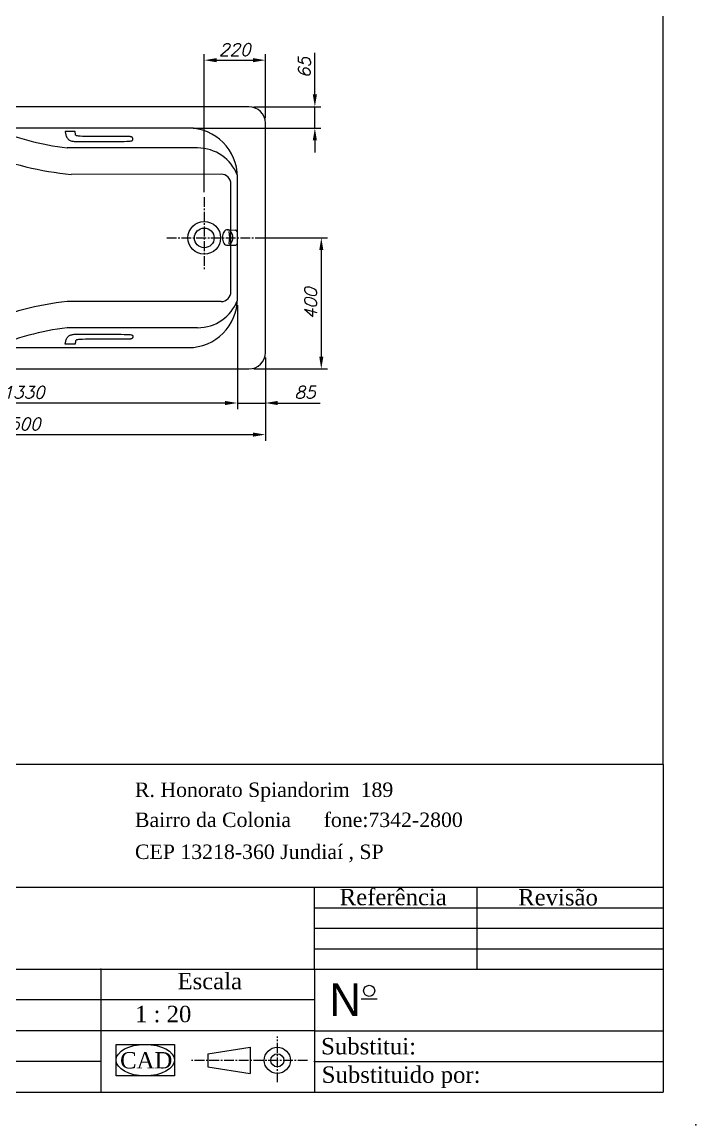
# Model space of a CAD drawing. Extents: x 336 to 4536, y -9214 to -3274.
# Drawn here: x 2480 to 4536, y -9214 to -5849 of the extents above; entities that cross this region are included whole.
import ezdxf

# ---------------------------------------------------------------- set-up
doc = ezdxf.new("R2010")
doc.units = 0
doc.header["$LTSCALE"] = 40
doc.header["$MEASUREMENT"] = 0
doc.linetypes.add('CENTER2', pattern=[1.125, 0.75, -0.125, 0.125, -0.125])
doc.layers.get('DEFPOINTS').update_dxf_attribs({"linetype": 'CONTINUOUS'})
for name, color, linetype in [('CENTRO', 1, 'CENTER2'), ('ESTREITA', 1, 'CONTINUOUS'), ('FINA', 7, 'CONTINUOUS'), ('LARGA', 7, 'CONTINUOUS'), ('RAHMEN07', 5, 'CONTINUOUS')]:
    doc.layers.add(name, color=color, linetype=linetype)
doc.styles.add('FA', font='TIMES.TTF')
doc.styles.add('FABIO', font='romans.shx', dxfattribs={"oblique": 15})
doc.dimstyles.new('FABIO_AGUIAR', dxfattribs={"dimscale": 15, "dimtxt": 2.5, "dimasz": 2.5, "dimexe": 1.25, "dimexo": 1, "dimgap": 0.9, "dimtad": 1, "dimtxsty": 'FABIO', "dimcen": 2.5, "dimclrt": 3, "dimazin": 3, "dimtfac": 1, "dimtmove": 0, "dimatfit": 3, "dimtolj": 1, "dimtzin": 0})

# ---------------------------------------------------------------- blocks, each defined once
blk = doc.blocks.new('*D2')
at = {"layer": 'DEFPOINTS', "color": 0}
for p in [(3137, -6697.6), (1832.3, -6752.7), (1832.3, -7010.9)]:
    blk.add_point(p, dxfattribs=at)
at = {"layer": 'ESTREITA', "color": 0}
for p, q in [((3137, -6712.6), (3137, -7029.6)), ((1832.3, -6767.7), (1832.3, -7029.6)), ((3099.5, -7010.9), (1869.8, -7010.9))]:
    blk.add_line(p, q, dxfattribs=at)
for points in [[(1869.8, -7004.6), (1869.8, -7017.1), (1832.3, -7010.9)], [(3099.5, -7004.6), (3099.5, -7017.1), (3137, -7010.9)]]:
    blk.add_solid(points, dxfattribs=at)
at = {"layer": 'ESTREITA', "color": 3, "insert": (2484.6, -6978.6), "char_height": 37.5, "attachment_point": 5, "style": 'FABIO'}
blk.add_mtext('\\A1;1330', dxfattribs=at)
blk = doc.blocks.new('*D1')
at = {"layer": 'DEFPOINTS', "color": 0}
for p in [(1722.3, -6858.5), (3222.3, -6857), (3222.3, -7107.3)]:
    blk.add_point(p, dxfattribs=at)
at = {"layer": 'ESTREITA', "color": 0}
for p, q in [((1722.3, -6873.5), (1722.3, -7126)), ((3222.3, -6872), (3222.3, -7126)), ((1759.8, -7107.3), (3184.8, -7107.3))]:
    blk.add_line(p, q, dxfattribs=at)
for points in [[(1759.8, -7101), (1759.8, -7113.5), (1722.3, -7107.3)], [(3184.8, -7101), (3184.8, -7113.5), (3222.3, -7107.3)]]:
    blk.add_solid(points, dxfattribs=at)
at = {"layer": 'ESTREITA', "color": 3, "insert": (2472.3, -7075), "char_height": 37.5, "attachment_point": 5, "style": 'FABIO'}
blk.add_mtext('\\A1;1500', dxfattribs=at)
blk = doc.blocks.new('*D5')
at = {"layer": 'DEFPOINTS', "color": 0}
for p in [(3176.7, -6507), (3172.3, -6907), (3393, -6907)]:
    blk.add_point(p, dxfattribs=at)
at = {"layer": 'ESTREITA', "color": 0}
for p, q in [((3191.7, -6507), (3411.8, -6507)), ((3393, -6544.5), (3393, -6869.5)), ((3187.3, -6907), (3411.8, -6907))]:
    blk.add_line(p, q, dxfattribs=at)
for points in [[(3386.8, -6544.5), (3399.3, -6544.5), (3393, -6507)], [(3386.8, -6869.5), (3399.3, -6869.5), (3393, -6907)]]:
    blk.add_solid(points, dxfattribs=at)
at = {"layer": 'ESTREITA', "color": 3, "insert": (3360.8, -6707), "char_height": 37.5, "attachment_point": 5, "rotation": 90, "style": 'FABIO'}
blk.add_mtext('\\A1;400', dxfattribs=at)
blk = doc.blocks.new('*D3')
at = {"layer": 'DEFPOINTS', "color": 0}
for p in [(3137, -6697.6), (3222.3, -6857), (3222.3, -7010.9)]:
    blk.add_point(p, dxfattribs=at)
at = {"layer": 'ESTREITA', "color": 0}
for p, q in [((3137, -6712.6), (3137, -7029.6)), ((3222.3, -6872), (3222.3, -7029.6)), ((3099.5, -7010.9), (3062, -7010.9)), ((3137, -7010.9), (3222.3, -7010.9)), ((3259.8, -7010.9), (3389.5, -7010.9))]:
    blk.add_line(p, q, dxfattribs=at)
for points in [[(3099.5, -7004.6), (3099.5, -7017.1), (3137, -7010.9)], [(3259.8, -7004.6), (3259.8, -7017.1), (3222.3, -7010.9)]]:
    blk.add_solid(points, dxfattribs=at)
at = {"layer": 'ESTREITA', "color": 3, "insert": (3343.4, -6978.6), "char_height": 37.5, "attachment_point": 5, "style": 'FABIO'}
blk.add_mtext('\\A1;85', dxfattribs=at)
blk = doc.blocks.new('*D4')
at = {"layer": 'DEFPOINTS', "color": 0}
for p in [(3222.3, -5964.8), (3222.3, -6157), (3035.9, -6382.5)]:
    blk.add_point(p, dxfattribs=at)
at = {"layer": 'ESTREITA', "color": 0}
for p, q in [((3035.9, -6367.5), (3035.9, -5946.1)), ((3222.3, -6142), (3222.3, -5946.1)), ((3073.4, -5964.8), (3184.8, -5964.8))]:
    blk.add_line(p, q, dxfattribs=at)
for points in [[(3073.4, -5958.6), (3073.4, -5971.1), (3035.9, -5964.8)], [(3184.8, -5958.6), (3184.8, -5971.1), (3222.3, -5964.8)]]:
    blk.add_solid(points, dxfattribs=at)
at = {"layer": 'ESTREITA', "color": 3, "insert": (3129.1, -5932.6), "char_height": 37.5, "attachment_point": 5, "style": 'FABIO'}
blk.add_mtext('\\A1;220', dxfattribs=at)
blk = doc.blocks.new('*D12')
at = {"layer": 'DEFPOINTS', "color": 0}
for p in [(3172.3, -6107), (3373.4, -6107), (2987.3, -6172)]:
    blk.add_point(p, dxfattribs=at)
at = {"layer": 'ESTREITA', "color": 0}
for p, q in [((3373.4, -6069.5), (3373.4, -5942.8)), ((3187.3, -6107), (3392.1, -6107)), ((3373.4, -6172), (3373.4, -6107)), ((3002.3, -6172), (3392.1, -6172)), ((3373.4, -6209.5), (3373.4, -6247))]:
    blk.add_line(p, q, dxfattribs=at)
for points in [[(3367.1, -6069.5), (3379.6, -6069.5), (3373.4, -6107)], [(3367.1, -6209.5), (3379.6, -6209.5), (3373.4, -6172)]]:
    blk.add_solid(points, dxfattribs=at)
at = {"layer": 'ESTREITA', "color": 3, "insert": (3341.1, -5987.4), "char_height": 37.5, "attachment_point": 5, "rotation": 90, "style": 'FABIO'}
blk.add_mtext('\\A1;65', dxfattribs=at)

msp = doc.modelspace()

# ---------------------------------------------------------------- linework, layer by layer
at = {"layer": 'CENTRO'}
for p, q in [((3035.939, -6382.49), (3035.939, -6603.742)), ((2921.361, -6507.011), (3200.341, -6507.011)), ((3258.88, -9083.232), (3258.88, -8944.206)), ((3351.321, -9016.43), (2996.969, -9016.43))]:
    msp.add_line(p, q, dxfattribs=at)
at = {"layer": 'FINA'}
for p, q in [((4436.336, -8113.557), (692.336, -8113.557)), ((4436.336, -8113.557), (4436.336, -9113.557)), ((692.336, -8488.557), (4436.336, -8488.557)), ((3372.602, -8738.557), (3372.602, -8488.557)), ((3868.469, -8738.557), (3868.469, -8488.557)), ((3372.602, -8551.057), (4436.336, -8551.057)), ((3372.602, -8613.557), (4436.336, -8613.557)), ((3372.602, -8676.057), (4436.336, -8676.057)), ((692.336, -8738.557), (4436.336, -8738.557)), ((2720.536, -8738.557), (2720.536, -9113.557)), ((3372.602, -8738.557), (3372.602, -9113.557)), ((3372.602, -8832.307), (692.336, -8832.307)), ((3514.268, -8829.188), (3564.005, -8829.188)), ((3372.602, -8926.057), (692.336, -8926.057)), ((3372.602, -8926.057), (4436.336, -8926.057)), ((3046.623, -8996.43), (3175.594, -8976.43)), ((3175.594, -8976.43), (3175.594, -9056.43)), ((3046.623, -8996.426), (3046.623, -9036.43)), ((2720.536, -9019.807), (692.336, -9019.807)), ((3046.623, -9036.43), (3175.594, -9056.43)), ((3372.602, -9019.807), (4436.336, -9019.807)), ((692.336, -9113.557), (4436.336, -9113.557))]:
    msp.add_line(p, q, dxfattribs=at)
for centre, radius in [((3539.136, -8804.35), 16.935), ((3258.88, -9016.43), 40), ((3258.88, -9016.43), 20)]:
    msp.add_circle(centre, radius, dxfattribs=at)
for p in [(3372.602, -8551.057), (3372.602, -8613.557), (3372.602, -8676.057), (2720.536, -8738.557), (3372.602, -8832.307), (3372.602, -8926.057), (3372.602, -9019.807)]:
    msp.add_point(p, dxfattribs=at)
at = {"layer": 'FINA', "linetype": 'CONTINUOUS'}
msp.add_point((4536.336, -9213.557), dxfattribs=at)
at = {"layer": 'LARGA'}
for p, q in [((3172.261, -6107.011), (1772.261, -6107.011)), ((3222.261, -6857.011), (3222.261, -6157.011)), ((2987.261, -6172.011), (2137.261, -6172.011)), ((2642.375, -6182.813), (2611.549, -6182.813)), ((3015.62, -6232.805), (2617.261, -6232.805)), ((3087.227, -6312.727), (2630.193, -6313.259)), ((3137.261, -6692.011), (3137.261, -6322.011)), ((3117.261, -6671.305), (3117.261, -6342.727)), ((3106.289, -6482.324), (3131.235, -6483.195)), ((3105.692, -6529.783), (3130.748, -6528.908)), ((3087.256, -6701.305), (2617.261, -6701.217)), ((3015.62, -6781.217), (2617.261, -6781.217)), ((2137.261, -6842.011), (2987.261, -6842.011)), ((2642.375, -6831.209), (2611.549, -6831.209)), ((1772.261, -6907.011), (3172.261, -6907.011))]:
    msp.add_line(p, q, dxfattribs=at)
for points in [[(2611.549, -6182.813), (2611.787, -6184.216), (2612.129, -6186.08), (2612.584, -6188.299), (2613.159, -6190.767), (2613.866, -6193.377), (2614.711, -6196.023), (2615.704, -6198.597), (2616.855, -6200.994), (2618.168, -6203.128), (2619.638, -6204.995), (2621.256, -6206.614), (2623.014, -6208.002), (2624.901, -6209.176), (2626.91, -6210.156), (2629.032, -6210.958), (2631.257, -6211.6), (2633.581, -6212.1), (2636.011, -6212.476), (2638.559, -6212.745), (2641.238, -6212.926), (2644.059, -6213.035), (2647.034, -6213.091), (2650.174, -6213.112), (2653.493, -6213.115), (2657.025, -6213.115), (2660.907, -6213.115), (2665.298, -6213.115), (2670.359, -6213.115), (2676.248, -6213.115), (2683.126, -6213.115), (2691.154, -6213.115), (2700.49, -6213.115), (2711.198, -6213.114), (2722.954, -6213.107), (2735.338, -6213.088), (2747.929, -6213.052), (2760.307, -6212.992), (2772.052, -6212.902), (2782.742, -6212.777), (2791.958, -6212.61), (2799.386, -6212.396), (2805.144, -6212.129), (2809.457, -6211.802), (2812.551, -6211.411), (2814.649, -6210.948), (2815.978, -6210.408), (2816.761, -6209.786), (2817.225, -6209.075), (2817.557, -6208.274), (2817.794, -6207.402), (2817.936, -6206.483), (2817.983, -6205.54), (2817.936, -6204.597), (2817.794, -6203.677), (2817.557, -6202.805), (2817.225, -6202.004), (2816.8, -6201.293), (2816.286, -6200.671), (2815.688, -6200.131), (2815.014, -6199.669), (2814.269, -6199.277), (2813.459, -6198.95), (2812.589, -6198.683), (2811.666, -6198.469), (2810.649, -6198.302), (2809.305, -6198.177), (2807.358, -6198.087), (2804.528, -6198.027), (2800.538, -6197.991), (2795.108, -6197.972), (2787.961, -6197.965), (2778.819, -6197.964), (2767.544, -6197.963), (2754.57, -6197.956), (2740.471, -6197.937), (2725.82, -6197.901), (2711.194, -6197.841), (2697.166, -6197.751), (2684.31, -6197.626), (2673.201, -6197.459), (2664.272, -6197.244), (2657.385, -6196.966), (2652.264, -6196.611), (2648.629, -6196.165), (2646.202, -6195.612), (2644.704, -6194.938), (2643.858, -6194.128), (2643.386, -6193.166), (2643.052, -6192.048), (2642.801, -6190.803), (2642.622, -6189.469), (2642.501, -6188.084), (2642.428, -6186.688), (2642.391, -6185.319), (2642.377, -6184.014), (2642.375, -6182.813)], [(2611.549, -6831.209), (2611.787, -6829.807), (2612.129, -6827.942), (2612.584, -6825.723), (2613.159, -6823.255), (2613.866, -6820.645), (2614.711, -6817.999), (2615.704, -6815.425), (2616.855, -6813.028), (2618.168, -6810.895), (2619.638, -6809.027), (2621.256, -6807.409), (2623.014, -6806.021), (2624.901, -6804.846), (2626.91, -6803.867), (2629.032, -6803.065), (2631.257, -6802.422), (2633.581, -6801.922), (2636.011, -6801.547), (2638.559, -6801.277), (2641.238, -6801.097), (2644.059, -6800.987), (2647.034, -6800.931), (2650.174, -6800.91), (2653.493, -6800.907), (2657.025, -6800.907), (2660.907, -6800.907), (2665.298, -6800.907), (2670.359, -6800.907), (2676.248, -6800.907), (2683.126, -6800.907), (2691.154, -6800.907), (2700.49, -6800.907), (2711.198, -6800.908), (2722.954, -6800.915), (2735.338, -6800.934), (2747.929, -6800.971), (2760.307, -6801.031), (2772.052, -6801.12), (2782.742, -6801.246), (2791.958, -6801.412), (2799.386, -6801.626), (2805.144, -6801.894), (2809.457, -6802.22), (2812.551, -6802.612), (2814.649, -6803.074), (2815.978, -6803.614), (2816.761, -6804.236), (2817.225, -6804.948), (2817.557, -6805.749), (2817.794, -6806.621), (2817.936, -6807.54), (2817.983, -6808.483), (2817.936, -6809.426), (2817.794, -6810.345), (2817.557, -6811.217), (2817.225, -6812.018), (2816.8, -6812.729), (2816.286, -6813.352), (2815.688, -6813.891), (2815.014, -6814.354), (2814.269, -6814.745), (2813.459, -6815.072), (2812.589, -6815.339), (2811.666, -6815.553), (2810.649, -6815.72), (2809.305, -6815.845), (2807.358, -6815.935), (2804.528, -6815.995), (2800.538, -6816.032), (2795.108, -6816.05), (2787.961, -6816.057), (2778.819, -6816.058), (2767.544, -6816.059), (2754.57, -6816.066), (2740.471, -6816.085), (2725.82, -6816.121), (2711.194, -6816.182), (2697.166, -6816.271), (2684.31, -6816.397), (2673.201, -6816.563), (2664.272, -6816.779), (2657.385, -6817.057), (2652.264, -6817.411), (2648.629, -6817.857), (2646.202, -6818.41), (2644.704, -6819.085), (2643.858, -6819.895), (2643.386, -6820.856), (2643.052, -6821.974), (2642.801, -6823.219), (2642.622, -6824.554), (2642.501, -6825.938), (2642.428, -6827.334), (2642.391, -6828.704), (2642.377, -6830.008), (2642.375, -6831.209)]]:
    msp.add_lwpolyline(points, dxfattribs=at)
msp.add_lwpolyline([(3106.886, -6529.741, 0.13745257), (3112.709, -6528.109, 0.10702438), (3118.299, -6522.801, 0.08091524), (3121.723, -6515.459, 0.06885309), (3123.026, -6506.045, 0.06885309), (3121.723, -6496.632, 0.08091524), (3118.299, -6489.29, 0.10702438), (3112.709, -6483.981, 0.13745257), (3106.886, -6482.349, 0.13745257), (3101.064, -6483.981, 0.10702438), (3095.474, -6489.29, 0.08091524), (3092.049, -6496.632, 0.06885309), (3090.747, -6506.045, 0.06885309), (3092.049, -6515.459, 0.08091524), (3095.474, -6522.801, 0.10702438), (3101.064, -6528.109, 0.13745257)], format="xyb", close=True, dxfattribs=at)
for radius in [50, 30]:
    msp.add_circle((3035.939, -6507.011), radius, dxfattribs=at)
for centre, radius, start, end in [((3172.261, -6157.011), 50, 0, 90), ((2736.425, -5316.505), 924.017, 247.79782, 262.590341), ((2987.261, -6322.011), 150, 0, 90), ((2714.022, -5383.444), 933.586, 247.518396, 264.848326), ((3015.844, -6362.325), 129.52, 20.478733, 90.09898), ((3087.261, -6342.727), 30, 0, 90.066726), ((2996.67, -6504.545), 116.913, 350.035024, 8.402137), ((3131.06, -6488.192), 5, 8.402137, 88), ((3130.573, -6523.911), 5, 272, 350.035024), ((2987.261, -6692.011), 150, 270, 0), ((3087.261, -6671.305), 30, 269.989292, 0), ((2726.282, -7667.209), 972.125, 96.439061, 112.32368), ((3015.844, -6651.697), 129.52, 269.90102, 339.521267), ((2736.425, -7697.518), 924.017, 97.409659, 112.20218), ((3172.261, -6857.011), 50, 270, 0)]:
    msp.add_arc(centre, radius, start, end, dxfattribs=at)
at = {"layer": 'RAHMEN07'}
msp.add_line((4436.336, -8113.557), (4436.336, -3373.557), dxfattribs=at)
msp.add_lwpolyline([(2766.708, -8967.737), (2944.551, -8967.737), (2944.551, -9063.999), (2766.708, -9063.999)], close=True, dxfattribs=at)
msp.add_ellipse((2855.63, -9015.868), major_axis=(-88.921, 0), ratio=0.54128028, dxfattribs=at)

# ---------------------------------------------------------------- texts
at = {"layer": 'FINA', "style": 'FA'}
for s, height, p in [('R. Honorato Spiandorim  189', 44, (2824.464, -8212.835)), ('Bairro da Colonia      fone:7342-2800', 44, (2824.464, -8304.502)), ('CEP 13218-360 Jundiaí , SP', 44, (2824.464, -8402.131)), ('Referência', 50, (3449.118, -8543.225)), ('Revisão', 50, (3993.793, -8543.856)), ('Escala', 50, (2954.129, -8799.593)), ('1 : 20', 50, (2824.494, -8900.05)), ('Substitui:', 50, (3392.496, -8998.256)), ('CAD', 50, (2778.947, -9041.24)), ('Substituido por:', 50, (3394.33, -9085.09))]:
    msp.add_text(s, height=height, dxfattribs=at).set_placement(p)
at = {"layer": 'FINA'}
msp.add_text('N', height=100, dxfattribs=at).set_placement((3417.467, -8881.125))

# ---------------------------------------------------------------- dimensions: what is measured, and where the dimension line sits
at = {"layer": 'ESTREITA'}
for base, p1, p2, text, picture, middle in [((3222.261, -5964.825), (3035.939, -6382.49), (3222.261, -6157.011), '220', '*D4', (3129.1, -5932.575)), ((1832.261, -7010.863), (3136.964, -6697.581), (1832.261, -6752.726), '1330', '*D2', (2484.613, -6978.613)), ((3222.261, -7010.863), (3136.964, -6697.581), (3222.261, -6857.011), '85', '*D3', (3343.4, -6978.613)), ((3222.261, -7107.284), (1722.282, -6858.451), (3222.261, -6857.011), '1500', '*D1', (2472.272, -7075.034))]:
    dim = msp.add_linear_dim(base=base, p1=p1, p2=p2, text=text, dimstyle='FABIO_AGUIAR', dxfattribs=at)
    dim.commit()
    dim.dimension.update_dxf_attribs({"geometry": picture, "text_midpoint": middle})
for base, p1, p2, picture, middle in [((3373.369, -6107.011), (2987.261, -6172.011), (3172.261, -6107.011), '*D12', (3341.119, -5987.419)), ((3393.042, -6907.011), (3176.663, -6507.011), (3172.261, -6907.011), '*D5', (3360.792, -6707.011))]:
    dim = msp.add_linear_dim(base=base, p1=p1, p2=p2, angle=90, dimstyle='FABIO_AGUIAR', dxfattribs=at)
    dim.commit()
    dim.dimension.update_dxf_attribs({"geometry": picture, "text_midpoint": middle})

doc.saveas('drawing.dxf')
